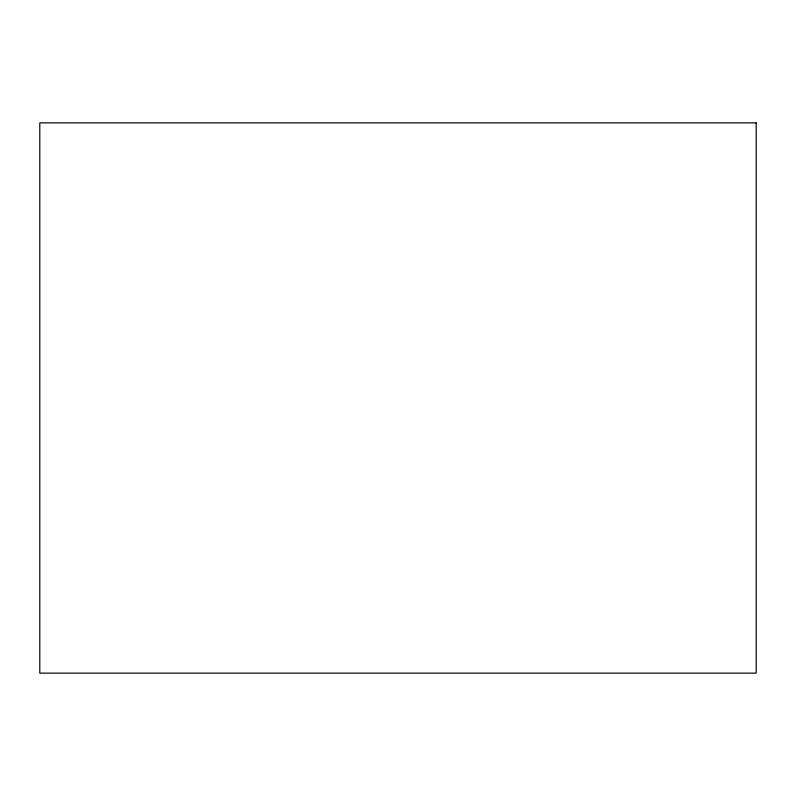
<?xml version="1.0" encoding="UTF-8"?>
<svg xmlns="http://www.w3.org/2000/svg" width="796" height="796" viewBox="0 0 796 796"><rect width="100%" height="100%" fill="white"/><g stroke="black" fill="none" stroke-linecap="round" stroke-linejoin="round"><path stroke-width="1.19" d="M756.2 122.863L39.8 122.863L39.8 673.137L756.2 673.137L756.2 122.863"/></g></svg>
